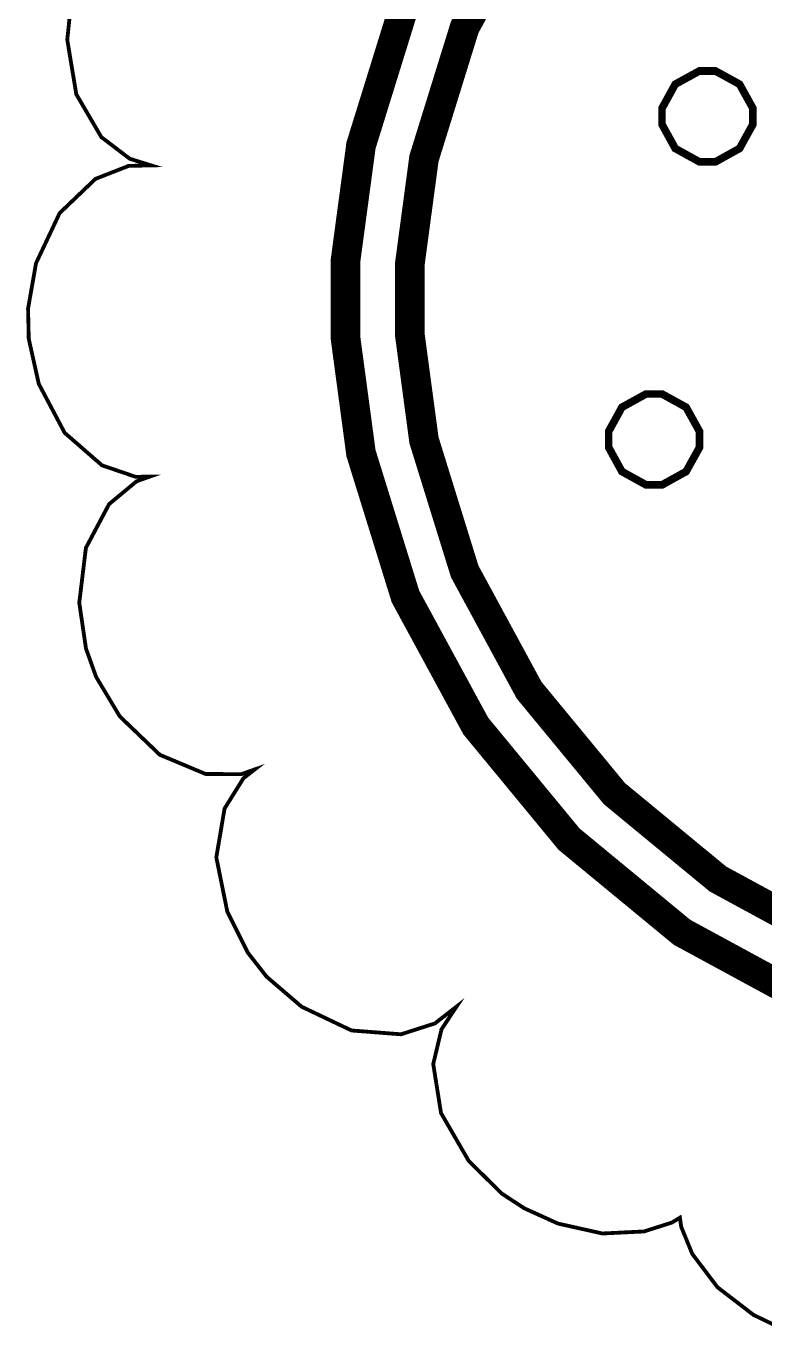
# Model space of a CAD drawing. Extents: x 0.7 to 27.4, y 1.6 to 10.2.
# Drawn here: x 2.782 to 3.297, y 5.033 to 5.943 of the extents above; entities that cross this region are included whole.
import ezdxf

# ---------------------------------------------------------------- set-up
doc = ezdxf.new("R2010")
doc.units = 0
doc.header["$MEASUREMENT"] = 0
doc.layers.add('Layer1', color=50, linetype='Continuous')

msp = doc.modelspace()

# ---------------------------------------------------------------- linework, layer by layer
at = {"color": 0}
for points, const_width in [([(3.13292, 6.02539), (3.088, 5.94265), (3.05963, 5.85124), (3.04975, 5.77761), (3.04975, 5.75304), (3.04975, 5.72851), (3.05963, 5.65489), (3.088, 5.56347), (3.13286, 5.48074), (3.19233, 5.40864), (3.26443, 5.34918), (3.34717, 5.30425)], 0.02067), ([(3.13292, 6.02539), (3.088, 5.94265), (3.05963, 5.85124), (3.04975, 5.77761), (3.04975, 5.75304), (3.04975, 5.72851), (3.05963, 5.65489), (3.088, 5.56347), (3.13286, 5.48074), (3.19233, 5.40864), (3.26443, 5.34918), (3.34717, 5.30425)], 0.02067), ([(3.13292, 6.02539), (3.088, 5.94265), (3.05963, 5.85124), (3.04975, 5.77761), (3.04975, 5.75304), (3.04975, 5.72851), (3.05963, 5.65489), (3.088, 5.56347), (3.13286, 5.48074), (3.19233, 5.40864), (3.26443, 5.34918), (3.34717, 5.30425)], 0.02067), ([(3.13292, 6.02539), (3.088, 5.94265), (3.05963, 5.85124), (3.04975, 5.77761), (3.04975, 5.75304), (3.04975, 5.72851), (3.05963, 5.65489), (3.088, 5.56347), (3.13286, 5.48074), (3.19233, 5.40864), (3.26443, 5.34918), (3.34717, 5.30425)], 0.02067), ([(3.13292, 6.02539), (3.088, 5.94265), (3.05963, 5.85124), (3.04975, 5.77761), (3.04975, 5.75304), (3.04975, 5.72851), (3.05963, 5.65489), (3.088, 5.56347), (3.13286, 5.48074), (3.19233, 5.40864), (3.26443, 5.34918), (3.34717, 5.30425)], 0.02067), ([(3.13292, 6.02539), (3.088, 5.94265), (3.05963, 5.85124), (3.04975, 5.77761), (3.04975, 5.75304), (3.04975, 5.72851), (3.05963, 5.65489), (3.088, 5.56347), (3.13286, 5.48074), (3.19233, 5.40864), (3.26443, 5.34918), (3.34717, 5.30425)], 0.02067), ([(3.13292, 6.02539), (3.088, 5.94265), (3.05963, 5.85124), (3.04975, 5.77761), (3.04975, 5.75304), (3.04975, 5.72851), (3.05963, 5.65489), (3.088, 5.56347), (3.13286, 5.48074), (3.19233, 5.40864), (3.26443, 5.34918), (3.34717, 5.30425)], 0.02067), ([(3.13292, 6.02539), (3.088, 5.94265), (3.05963, 5.85124), (3.04975, 5.77761), (3.04975, 5.75304), (3.04975, 5.72851), (3.05963, 5.65489), (3.088, 5.56347), (3.13286, 5.48074), (3.19233, 5.40864), (3.26443, 5.34918), (3.34717, 5.30425)], 0.02067), ([(3.13292, 6.02539), (3.088, 5.94265), (3.05963, 5.85124), (3.04975, 5.77761), (3.04975, 5.75304), (3.04975, 5.72851), (3.05963, 5.65489), (3.088, 5.56347), (3.13286, 5.48074), (3.19233, 5.40864), (3.26443, 5.34918), (3.34717, 5.30425)], 0.02067), ([(3.13292, 6.02533), (3.088, 5.9426), (3.05963, 5.85118), (3.04975, 5.77756), (3.04975, 5.75299), (3.04975, 5.72846), (3.05963, 5.65483), (3.088, 5.56342), (3.13286, 5.48068), (3.19233, 5.40864), (3.26443, 5.34918), (3.34717, 5.30425)], 0.02067), ([(3.13292, 6.02533), (3.088, 5.9426), (3.05963, 5.85118), (3.04975, 5.77756), (3.04975, 5.75299), (3.04975, 5.72846), (3.05963, 5.65483), (3.088, 5.56342), (3.13286, 5.48068), (3.19233, 5.40864), (3.26443, 5.34918), (3.34717, 5.30425)], 0.02067), ([(3.13292, 6.02533), (3.088, 5.9426), (3.05963, 5.85118), (3.04975, 5.77756), (3.04975, 5.75299), (3.04975, 5.72846), (3.05963, 5.65483), (3.088, 5.56342), (3.13286, 5.48068), (3.19233, 5.40864), (3.26443, 5.34918), (3.34717, 5.30425)], 0.02067), ([(3.13292, 6.02533), (3.088, 5.9426), (3.05963, 5.85118), (3.04975, 5.77756), (3.04975, 5.75299), (3.04975, 5.72846), (3.05963, 5.65483), (3.088, 5.56342), (3.13286, 5.48068), (3.19233, 5.40864), (3.26443, 5.34918), (3.34717, 5.30425)], 0.02067), ([(3.13292, 6.02533), (3.088, 5.9426), (3.05963, 5.85118), (3.04975, 5.77756), (3.04975, 5.75299), (3.04975, 5.72846), (3.05963, 5.65483), (3.088, 5.56342), (3.13286, 5.48068), (3.19233, 5.40864), (3.26443, 5.34918), (3.34717, 5.30425)], 0.02067), ([(3.13292, 6.02533), (3.088, 5.9426), (3.05963, 5.85118), (3.04975, 5.77756), (3.04975, 5.75299), (3.04975, 5.72846), (3.05963, 5.65483), (3.088, 5.56342), (3.13286, 5.48068), (3.19233, 5.40864), (3.26443, 5.34912), (3.34717, 5.30425)], 0.02067), ([(3.13292, 6.02533), (3.088, 5.9426), (3.05963, 5.85118), (3.04975, 5.77756), (3.04975, 5.75299), (3.04975, 5.72846), (3.05963, 5.65483), (3.088, 5.56342), (3.13286, 5.48068), (3.19233, 5.40858), (3.26443, 5.34912), (3.34717, 5.30419)], 0.02067), ([(3.13292, 6.02533), (3.088, 5.9426), (3.05963, 5.85118), (3.04975, 5.77756), (3.04975, 5.75299), (3.04975, 5.72846), (3.05963, 5.65483), (3.088, 5.56342), (3.13286, 5.48068), (3.19233, 5.40858), (3.26443, 5.34912), (3.34717, 5.30419)], 0.02067), ([(3.13292, 6.02533), (3.088, 5.9426), (3.05963, 5.85118), (3.04975, 5.77756), (3.04975, 5.75299), (3.04975, 5.72846), (3.05963, 5.65483), (3.088, 5.56342), (3.13286, 5.48068), (3.19233, 5.40858), (3.26443, 5.34912), (3.34717, 5.30419)], 0.02067), ([(3.13292, 6.02533), (3.088, 5.9426), (3.05963, 5.85118), (3.04975, 5.77756), (3.04975, 5.75299), (3.04975, 5.72846), (3.05963, 5.65483), (3.088, 5.56342), (3.13286, 5.48068), (3.19233, 5.40858), (3.26443, 5.34912), (3.34717, 5.30419)], 0.02067), ([(3.13292, 6.02533), (3.088, 5.9426), (3.05963, 5.85118), (3.04975, 5.77756), (3.04975, 5.75299), (3.04975, 5.72846), (3.05963, 5.65483), (3.088, 5.56342), (3.13286, 5.48068), (3.19233, 5.40858), (3.26443, 5.34912), (3.34717, 5.30419)], 0.02067), ([(3.13292, 6.02533), (3.088, 5.9426), (3.05963, 5.85118), (3.04975, 5.77756), (3.04975, 5.75299), (3.04975, 5.72846), (3.05963, 5.65483), (3.088, 5.56342), (3.13286, 5.48068), (3.19233, 5.40858), (3.26443, 5.34912), (3.34717, 5.30419)], 0.02067), ([(3.31244, 5.03424), (3.28922, 5.04542), (3.26411, 5.06472), (3.24658, 5.08789), (3.23888, 5.10672), (3.23796, 5.11317), (3.23232, 5.10975), (3.21294, 5.10357), (3.18392, 5.10215), (3.153, 5.10906), (3.12956, 5.11968), (3.1225, 5.12429), (3.1225, 5.12429), (3.12244, 5.12429), (3.12244, 5.12429), (3.11367, 5.1301), (3.09076, 5.15278), (3.0715, 5.18608), (3.06608, 5.22021), (3.07183, 5.24442), (3.07611, 5.25087), (3.07611, 5.25087), (3.07921, 5.25558), (3.08231, 5.26025), (3.08231, 5.26025), (3.08231, 5.26025), (3.07785, 5.25678), (3.0734, 5.25331), (3.0734, 5.25331), (3.06728, 5.24854), (3.04363, 5.24094), (3.00917, 5.2436), (2.97439, 5.26014), (2.94997, 5.28108), (2.94353, 5.28933), (2.93701, 5.29764), (2.92258, 5.32644), (2.91493, 5.36421), (2.92068, 5.39822), (2.93381, 5.41932), (2.93994, 5.4241), (2.93994, 5.4241), (2.94174, 5.42551), (2.94174, 5.42551), (2.94174, 5.42551), (2.93956, 5.42475), (2.93956, 5.42475), (2.93224, 5.42215), (2.90733, 5.42236), (2.87554, 5.43571), (2.84771, 5.4624), (2.83117, 5.48996), (2.82764, 5.49983), (2.82411, 5.50976), (2.81944, 5.54161), (2.82406, 5.57986), (2.84022, 5.61035), (2.85938, 5.62625), (2.86669, 5.62885), (2.86669, 5.62885), (2.86854, 5.6295), (2.86854, 5.6295), (2.86854, 5.6295), (2.8666, 5.6295), (2.8666, 5.6295), (2.85878, 5.62935), (2.83529, 5.63737), (2.80925, 5.66004), (2.79124, 5.69412), (2.78424, 5.72553), (2.78401, 5.736), (2.78375, 5.74653), (2.78933, 5.77826), (2.80578, 5.8131), (2.83074, 5.83697), (2.85389, 5.84603), (2.86171, 5.84619), (2.86171, 5.84619), (2.86957, 5.84636), (2.86957, 5.84636), (2.86957, 5.84636), (2.86578, 5.84754), (2.86203, 5.84868), (2.86203, 5.84868), (2.8546, 5.85101), (2.83479, 5.8661), (2.81739, 5.89589), (2.81108, 5.93386), (2.8144, 5.96588)], 0.00266), ([(3.04671, 5.96007), (3.01574, 5.86025), (3.00493, 5.77983), (3.00493, 5.75304), (3.00493, 5.72629), (3.01574, 5.64589), (3.04671, 5.54606), (3.09576, 5.45574), (3.16069, 5.37701), (3.23942, 5.31207), (3.32975, 5.26303)], 0.02067), ([(3.04671, 5.96007), (3.01574, 5.86025), (3.00493, 5.77983), (3.00493, 5.75304), (3.00493, 5.72629), (3.01574, 5.64589), (3.04671, 5.54606), (3.09576, 5.45574), (3.16069, 5.37701), (3.23942, 5.31207), (3.32975, 5.26303)], 0.02067), ([(3.04671, 5.96007), (3.01574, 5.86025), (3.00493, 5.77983), (3.00493, 5.75304), (3.00493, 5.72629), (3.01574, 5.64589), (3.04671, 5.54606), (3.09576, 5.45574), (3.16069, 5.37701), (3.23942, 5.31207), (3.32975, 5.26303)], 0.02067), ([(3.04671, 5.96007), (3.01574, 5.86025), (3.00493, 5.77983), (3.00493, 5.75304), (3.00493, 5.72629), (3.01574, 5.64589), (3.04671, 5.54606), (3.09576, 5.45568), (3.16069, 5.37696), (3.23942, 5.31201), (3.32975, 5.26297)], 0.02067), ([(3.04671, 5.96007), (3.01574, 5.86025), (3.00493, 5.77983), (3.00493, 5.75304), (3.00493, 5.72629), (3.01574, 5.64589), (3.04671, 5.54601), (3.09576, 5.45568), (3.16069, 5.37696), (3.23942, 5.31201), (3.32975, 5.26297)], 0.02067), ([(3.04671, 5.96007), (3.01574, 5.86025), (3.00493, 5.77983), (3.00493, 5.75304), (3.00493, 5.72629), (3.01574, 5.64589), (3.04671, 5.54601), (3.09576, 5.45568), (3.16069, 5.37696), (3.23942, 5.31201), (3.32975, 5.26297)], 0.02067), ([(3.04671, 5.96007), (3.01574, 5.86025), (3.00493, 5.77983), (3.00493, 5.75304), (3.00493, 5.72629), (3.01574, 5.64589), (3.04671, 5.54601), (3.09576, 5.45568), (3.16069, 5.37696), (3.23942, 5.31201), (3.32975, 5.26297)], 0.02067), ([(3.04671, 5.96007), (3.01574, 5.86025), (3.00493, 5.77983), (3.00493, 5.75304), (3.00493, 5.72629), (3.01574, 5.64589), (3.04671, 5.54601), (3.09576, 5.45568), (3.16069, 5.37696), (3.23942, 5.31201), (3.32975, 5.26297)], 0.02067), ([(3.04671, 5.96007), (3.01574, 5.86019), (3.00493, 5.77979), (3.00493, 5.75299), (3.00493, 5.72624), (3.01574, 5.64583), (3.04671, 5.54601), (3.09576, 5.45568), (3.16069, 5.37696), (3.23942, 5.31201), (3.32975, 5.26297)], 0.02067), ([(3.04671, 5.96007), (3.01574, 5.86019), (3.00493, 5.77979), (3.00493, 5.75299), (3.00493, 5.72624), (3.01574, 5.64583), (3.04671, 5.54601), (3.09576, 5.45568), (3.16069, 5.37696), (3.23942, 5.31201), (3.32975, 5.26297)], 0.02067), ([(3.04671, 5.96007), (3.01574, 5.86019), (3.00493, 5.77979), (3.00493, 5.75299), (3.00493, 5.72624), (3.01574, 5.64583), (3.04671, 5.54601), (3.09576, 5.45568), (3.16069, 5.37696), (3.23942, 5.31201), (3.32975, 5.26297)], 0.02067), ([(3.04671, 5.96001), (3.01574, 5.86019), (3.00493, 5.77979), (3.00493, 5.75299), (3.00493, 5.72624), (3.01574, 5.64583), (3.04671, 5.54601), (3.09576, 5.45568), (3.16069, 5.37696), (3.23942, 5.31201), (3.32975, 5.26297)], 0.02067), ([(3.04671, 5.96001), (3.01574, 5.86019), (3.00493, 5.77979), (3.00493, 5.75299), (3.00493, 5.72624), (3.01574, 5.64583), (3.04671, 5.54601), (3.09576, 5.45568), (3.16069, 5.37696), (3.23942, 5.31201), (3.32975, 5.26297)], 0.02067), ([(3.04671, 5.96001), (3.01574, 5.86019), (3.00493, 5.77979), (3.00493, 5.75299), (3.00493, 5.72624), (3.01574, 5.64583), (3.04671, 5.54601), (3.09576, 5.45568), (3.16069, 5.37696), (3.23942, 5.31201), (3.32975, 5.26297)], 0.02067), ([(3.04671, 5.96001), (3.01574, 5.86019), (3.00493, 5.77979), (3.00493, 5.75299), (3.00493, 5.72624), (3.01574, 5.64583), (3.04671, 5.54601), (3.09576, 5.45568), (3.16069, 5.37696), (3.23942, 5.31201), (3.32975, 5.26297)], 0.02067), ([(3.04671, 5.96001), (3.01574, 5.86019), (3.00493, 5.77979), (3.00493, 5.75299), (3.00493, 5.72624), (3.01574, 5.64583), (3.04671, 5.54601), (3.09576, 5.45568), (3.16069, 5.37696), (3.23942, 5.31201), (3.32975, 5.26297)], 0.02067), ([(3.04671, 5.96001), (3.01574, 5.86019), (3.00493, 5.77979), (3.00493, 5.75299), (3.00493, 5.72624), (3.01574, 5.64583), (3.04671, 5.54601), (3.09576, 5.45568), (3.16069, 5.37696), (3.23942, 5.31201), (3.32975, 5.26297)], 0.02067), ([(3.04671, 5.96001), (3.01574, 5.86019), (3.00493, 5.77979), (3.00493, 5.75299), (3.00493, 5.72624), (3.01574, 5.64583), (3.04671, 5.54601), (3.09576, 5.45568), (3.16069, 5.37696), (3.23942, 5.31201), (3.32975, 5.26297)], 0.02067), ([(3.04671, 5.96001), (3.01574, 5.86019), (3.00493, 5.77979), (3.00493, 5.75299), (3.00493, 5.72624), (3.01574, 5.64583), (3.04671, 5.54601), (3.09576, 5.45568), (3.16069, 5.37696), (3.23942, 5.31201), (3.32975, 5.26297)], 0.02067), ([(3.04671, 5.96001), (3.01574, 5.86019), (3.00493, 5.77979), (3.00493, 5.75299), (3.00493, 5.72624), (3.01574, 5.64583), (3.04671, 5.54601), (3.09576, 5.45562), (3.16069, 5.3769), (3.23942, 5.31196), (3.32975, 5.26292)], 0.02067), ([(3.04671, 5.96001), (3.01574, 5.86019), (3.00493, 5.77979), (3.00493, 5.75299), (3.00493, 5.72624), (3.01574, 5.64583), (3.04671, 5.54596), (3.09576, 5.45562), (3.16069, 5.3769), (3.23942, 5.31196), (3.32975, 5.26292)], 0.02067), ([(3.00493, 5.75304), (3.00493, 5.75299)], 0.02067), ([(3.04975, 5.75304), (3.04975, 5.75299)], 0.02067)]:
    msp.add_lwpolyline(points, dxfattribs=dict(at, const_width=const_width))
at = {"layer": 'Layer1', "color": 2, "const_width": 0.00531}
for points in [[(3.25717, 5.91217), (3.25151, 5.91217), (3.23469, 5.90294), (3.22547, 5.88618), (3.22547, 5.88053), (3.22547, 5.87494), (3.23469, 5.85818), (3.25151, 5.84885), (3.25717, 5.84885), (3.26275, 5.84885), (3.27951, 5.85818), (3.28879, 5.87494), (3.28879, 5.88053), (3.28879, 5.88618), (3.27951, 5.90294), (3.26275, 5.91217), (3.25717, 5.91217)], [(3.25717, 5.91217), (3.25151, 5.91217), (3.23469, 5.90294), (3.22547, 5.88612), (3.22547, 5.88049), (3.22547, 5.87489), (3.23469, 5.85813), (3.25151, 5.84885), (3.25717, 5.84885), (3.26275, 5.84885), (3.27951, 5.85813), (3.28879, 5.87489), (3.28879, 5.88049), (3.28879, 5.88612), (3.27951, 5.90294), (3.26275, 5.91217), (3.25717, 5.91217)], [(3.25717, 5.91217), (3.25151, 5.91217), (3.23469, 5.90294), (3.22547, 5.88612), (3.22547, 5.88049), (3.22547, 5.87489), (3.23469, 5.85813), (3.25151, 5.84885), (3.25717, 5.84885), (3.26275, 5.84885), (3.27951, 5.85813), (3.28879, 5.87489), (3.28879, 5.88049), (3.28879, 5.88612), (3.27951, 5.90294), (3.26275, 5.91217), (3.25717, 5.91217)], [(3.25717, 5.91217), (3.25151, 5.91217), (3.23469, 5.90294), (3.22547, 5.88612), (3.22547, 5.88049), (3.22547, 5.87489), (3.23469, 5.85813), (3.25151, 5.84885), (3.25717, 5.84885), (3.26275, 5.84885), (3.27951, 5.85813), (3.28879, 5.87489), (3.28879, 5.88049), (3.28879, 5.88612), (3.27951, 5.90294), (3.26275, 5.91217), (3.25717, 5.91217)], [(3.25717, 5.91217), (3.25151, 5.91217), (3.23469, 5.90294), (3.22547, 5.88612), (3.22547, 5.88049), (3.22547, 5.87489), (3.23469, 5.85813), (3.25151, 5.84885), (3.25717, 5.84885), (3.26275, 5.84885), (3.27951, 5.85813), (3.28879, 5.87489), (3.28879, 5.88049), (3.28879, 5.88612), (3.27951, 5.90294), (3.26275, 5.91217), (3.25717, 5.91217)], [(3.25717, 5.91217), (3.25151, 5.91217), (3.23469, 5.90294), (3.22547, 5.88612), (3.22547, 5.88049), (3.22547, 5.87489), (3.23469, 5.85813), (3.25151, 5.84885), (3.25717, 5.84885), (3.26275, 5.84885), (3.27951, 5.85813), (3.28879, 5.87489), (3.28879, 5.88049), (3.28879, 5.88612), (3.27951, 5.90294), (3.26275, 5.91217), (3.25717, 5.91217)], [(3.25717, 5.91217), (3.25151, 5.91217), (3.23469, 5.90294), (3.22547, 5.88612), (3.22547, 5.88049), (3.22547, 5.87489), (3.23469, 5.85813), (3.25151, 5.84885), (3.25717, 5.84885), (3.26275, 5.84885), (3.27951, 5.85813), (3.28879, 5.87489), (3.28879, 5.88049), (3.28879, 5.88612), (3.27951, 5.90294), (3.26275, 5.91217), (3.25717, 5.91217)], [(3.25717, 5.91217), (3.25151, 5.91217), (3.23469, 5.90289), (3.22547, 5.88612), (3.22547, 5.88049), (3.22547, 5.87489), (3.23469, 5.85813), (3.25151, 5.84885), (3.25717, 5.84885), (3.26275, 5.84885), (3.27951, 5.85813), (3.28879, 5.87489), (3.28879, 5.88049), (3.28879, 5.88612), (3.27951, 5.90289), (3.26275, 5.91217), (3.25717, 5.91217)], [(3.25717, 5.91217), (3.25151, 5.91217), (3.23469, 5.90289), (3.22547, 5.88612), (3.22547, 5.88049), (3.22547, 5.87489), (3.23469, 5.85813), (3.25151, 5.84885), (3.25717, 5.84885), (3.26275, 5.84885), (3.27951, 5.85813), (3.28879, 5.87489), (3.28879, 5.88049), (3.28879, 5.88612), (3.27951, 5.90289), (3.26275, 5.91217), (3.25717, 5.91217)], [(3.25717, 5.91217), (3.25151, 5.91217), (3.23469, 5.90289), (3.22547, 5.88612), (3.22547, 5.88049), (3.22547, 5.87489), (3.23469, 5.85813), (3.25151, 5.84885), (3.25717, 5.84885), (3.26275, 5.84885), (3.27951, 5.85813), (3.28879, 5.87489), (3.28879, 5.88049), (3.28879, 5.88612), (3.27951, 5.90289), (3.26275, 5.91217), (3.25717, 5.91217)], [(3.25717, 5.91217), (3.25151, 5.91217), (3.23469, 5.90289), (3.22547, 5.88612), (3.22547, 5.88049), (3.22547, 5.87489), (3.23469, 5.85813), (3.25151, 5.84885), (3.25717, 5.84885), (3.26275, 5.84885), (3.27951, 5.85813), (3.28879, 5.87489), (3.28879, 5.88049), (3.28879, 5.88612), (3.27951, 5.90289), (3.26275, 5.91217), (3.25717, 5.91217)], [(3.25717, 5.91217), (3.25151, 5.91217), (3.23469, 5.90289), (3.22547, 5.88612), (3.22547, 5.88049), (3.22547, 5.87489), (3.23469, 5.85813), (3.25151, 5.84885), (3.25717, 5.84885), (3.26275, 5.84885), (3.27951, 5.85813), (3.28879, 5.87489), (3.28879, 5.88049), (3.28879, 5.88612), (3.27951, 5.90289), (3.26275, 5.91217), (3.25717, 5.91217)], [(3.25717, 5.91217), (3.25151, 5.91217), (3.23469, 5.90289), (3.22547, 5.88612), (3.22547, 5.88049), (3.22547, 5.87489), (3.23469, 5.85813), (3.25151, 5.84885), (3.25717, 5.84885), (3.26275, 5.84885), (3.27951, 5.85813), (3.28879, 5.87489), (3.28879, 5.88049), (3.28879, 5.88612), (3.27951, 5.90289), (3.26275, 5.91217), (3.25717, 5.91217)], [(3.25717, 5.91217), (3.25151, 5.91217), (3.23469, 5.90289), (3.22547, 5.88612), (3.22547, 5.88049), (3.22547, 5.87489), (3.23469, 5.85813), (3.25151, 5.84885), (3.25717, 5.84885), (3.26275, 5.84885), (3.27951, 5.85813), (3.28879, 5.87489), (3.28879, 5.88049), (3.28879, 5.88612), (3.27951, 5.90289), (3.26275, 5.91217), (3.25717, 5.91217)], [(3.25717, 5.91217), (3.25151, 5.91217), (3.23469, 5.90289), (3.22547, 5.88612), (3.22547, 5.88049), (3.22547, 5.87489), (3.23469, 5.85813), (3.25151, 5.84885), (3.25717, 5.84885), (3.26275, 5.84885), (3.27951, 5.85813), (3.28879, 5.87489), (3.28879, 5.88049), (3.28879, 5.88612), (3.27951, 5.90289), (3.26275, 5.91217), (3.25717, 5.91217)], [(3.25717, 5.91217), (3.25151, 5.91217), (3.23469, 5.90289), (3.22547, 5.88612), (3.22547, 5.88049), (3.22547, 5.87489), (3.23469, 5.85813), (3.25151, 5.84885), (3.25717, 5.84885), (3.26275, 5.84885), (3.27951, 5.85813), (3.28879, 5.87489), (3.28879, 5.88049), (3.28879, 5.88612), (3.27951, 5.90289), (3.26275, 5.91217), (3.25717, 5.91217)], [(3.25717, 5.91217), (3.25151, 5.91217), (3.23469, 5.90289), (3.22547, 5.88612), (3.22547, 5.88049), (3.22547, 5.87489), (3.23469, 5.85813), (3.25151, 5.84885), (3.25717, 5.84885), (3.26275, 5.84885), (3.27951, 5.85813), (3.28879, 5.87489), (3.28879, 5.88049), (3.28879, 5.88612), (3.27951, 5.90289), (3.26275, 5.91217), (3.25717, 5.91217)], [(3.25717, 5.91217), (3.25151, 5.91217), (3.23469, 5.90289), (3.22547, 5.88612), (3.22547, 5.88049), (3.22547, 5.87489), (3.23469, 5.85813), (3.25151, 5.84885), (3.25717, 5.84885), (3.26275, 5.84885), (3.27951, 5.85813), (3.28879, 5.87489), (3.28879, 5.88049), (3.28879, 5.88612), (3.27951, 5.90289), (3.26275, 5.91217), (3.25717, 5.91217)], [(3.25717, 5.91217), (3.25151, 5.91217), (3.23469, 5.90289), (3.22547, 5.88612), (3.22547, 5.88049), (3.22547, 5.87489), (3.23469, 5.85813), (3.25151, 5.84885), (3.25717, 5.84885), (3.26275, 5.84885), (3.27951, 5.85813), (3.28879, 5.87489), (3.28879, 5.88049), (3.28879, 5.88612), (3.27951, 5.90289), (3.26275, 5.91217), (3.25717, 5.91217)], [(3.25717, 5.91211), (3.25151, 5.91211), (3.23469, 5.90289), (3.22547, 5.88612), (3.22547, 5.88049), (3.22547, 5.87489), (3.23469, 5.85813), (3.25151, 5.84885), (3.25717, 5.84885), (3.26275, 5.84885), (3.27951, 5.85813), (3.28879, 5.87489), (3.28879, 5.88049), (3.28879, 5.88612), (3.27951, 5.90289), (3.26275, 5.91211), (3.25717, 5.91211)], [(3.25717, 5.91211), (3.25151, 5.91211), (3.23469, 5.90289), (3.22547, 5.88612), (3.22547, 5.88049), (3.22547, 5.87489), (3.23469, 5.85813), (3.25151, 5.84885), (3.25717, 5.84885), (3.26275, 5.84885), (3.27951, 5.85813), (3.28879, 5.87489), (3.28879, 5.88049), (3.28879, 5.88612), (3.27951, 5.90289), (3.26275, 5.91211), (3.25717, 5.91211)], [(3.25717, 5.91217), (3.25717, 5.91211), (3.25717, 5.91217)], [(3.21994, 5.68707), (3.21431, 5.68707), (3.19754, 5.67785), (3.18832, 5.66108), (3.18832, 5.65543), (3.18832, 5.64985), (3.19754, 5.63308), (3.21431, 5.62381), (3.21994, 5.62381), (3.22553, 5.62381), (3.24229, 5.63308), (3.25157, 5.64985), (3.25157, 5.65543), (3.25157, 5.66108), (3.24229, 5.67785), (3.22553, 5.68707), (3.21994, 5.68707)], [(3.21994, 5.68707), (3.21431, 5.68707), (3.19754, 5.67785), (3.18832, 5.66108), (3.18832, 5.65543), (3.18832, 5.64985), (3.19754, 5.63303), (3.21431, 5.62375), (3.21994, 5.62375), (3.22553, 5.62375), (3.24229, 5.63303), (3.25157, 5.64985), (3.25157, 5.65543), (3.25157, 5.66108), (3.24229, 5.67785), (3.22553, 5.68707), (3.21994, 5.68707)], [(3.21994, 5.68707), (3.21431, 5.68707), (3.19754, 5.67785), (3.18832, 5.66108), (3.18832, 5.65543), (3.18832, 5.64985), (3.19754, 5.63303), (3.21431, 5.62375), (3.21994, 5.62375), (3.22553, 5.62375), (3.24229, 5.63303), (3.25157, 5.64985), (3.25157, 5.65543), (3.25157, 5.66108), (3.24229, 5.67785), (3.22553, 5.68707), (3.21994, 5.68707)], [(3.21994, 5.68707), (3.21431, 5.68707), (3.19754, 5.67785), (3.18832, 5.66108), (3.18832, 5.65543), (3.18832, 5.64985), (3.19754, 5.63303), (3.21431, 5.62375), (3.21994, 5.62375), (3.22553, 5.62375), (3.24229, 5.63303), (3.25157, 5.64985), (3.25157, 5.65543), (3.25157, 5.66108), (3.24229, 5.67785), (3.22553, 5.68707), (3.21994, 5.68707)], [(3.21994, 5.68707), (3.21431, 5.68707), (3.19754, 5.67785), (3.18832, 5.66108), (3.18832, 5.65543), (3.18832, 5.64985), (3.19754, 5.63303), (3.21431, 5.62375), (3.21994, 5.62375), (3.22553, 5.62375), (3.24229, 5.63303), (3.25157, 5.64985), (3.25157, 5.65543), (3.25157, 5.66108), (3.24229, 5.67785), (3.22553, 5.68707), (3.21994, 5.68707)], [(3.21994, 5.68707), (3.21431, 5.68707), (3.19754, 5.67785), (3.18832, 5.66108), (3.18832, 5.65543), (3.18832, 5.64985), (3.19754, 5.63303), (3.21431, 5.62375), (3.21994, 5.62375), (3.22553, 5.62375), (3.24229, 5.63303), (3.25157, 5.64985), (3.25157, 5.65543), (3.25157, 5.66108), (3.24229, 5.67785), (3.22553, 5.68707), (3.21994, 5.68707)], [(3.21994, 5.68707), (3.21431, 5.68707), (3.19754, 5.67785), (3.18832, 5.66108), (3.18832, 5.65543), (3.18832, 5.64985), (3.19754, 5.63303), (3.21431, 5.62375), (3.21994, 5.62375), (3.22553, 5.62375), (3.24229, 5.63303), (3.25157, 5.64985), (3.25157, 5.65543), (3.25157, 5.66108), (3.24229, 5.67785), (3.22553, 5.68707), (3.21994, 5.68707)], [(3.21994, 5.68707), (3.21431, 5.68707), (3.19754, 5.67785), (3.18832, 5.66108), (3.18832, 5.65543), (3.18832, 5.64985), (3.19754, 5.63303), (3.21431, 5.62375), (3.21994, 5.62375), (3.22553, 5.62375), (3.24229, 5.63303), (3.25157, 5.64985), (3.25157, 5.65543), (3.25157, 5.66108), (3.24229, 5.67785), (3.22553, 5.68707), (3.21994, 5.68707)], [(3.21994, 5.68707), (3.21431, 5.68707), (3.19754, 5.67785), (3.18832, 5.66108), (3.18832, 5.65543), (3.18832, 5.64985), (3.19754, 5.63303), (3.21431, 5.62375), (3.21994, 5.62375), (3.22553, 5.62375), (3.24229, 5.63303), (3.25157, 5.64985), (3.25157, 5.65543), (3.25157, 5.66108), (3.24229, 5.67785), (3.22553, 5.68707), (3.21994, 5.68707)], [(3.21994, 5.68707), (3.21431, 5.68707), (3.19754, 5.67785), (3.18832, 5.66103), (3.18832, 5.65539), (3.18832, 5.64979), (3.19754, 5.63303), (3.21431, 5.62375), (3.21994, 5.62375), (3.22553, 5.62375), (3.24229, 5.63303), (3.25157, 5.64979), (3.25157, 5.65539), (3.25157, 5.66103), (3.24229, 5.67785), (3.22553, 5.68707), (3.21994, 5.68707)], [(3.21994, 5.68707), (3.21431, 5.68707), (3.19754, 5.67785), (3.18832, 5.66103), (3.18832, 5.65539), (3.18832, 5.64979), (3.19754, 5.63303), (3.21431, 5.62375), (3.21994, 5.62375), (3.22553, 5.62375), (3.24229, 5.63303), (3.25157, 5.64979), (3.25157, 5.65539), (3.25157, 5.66103), (3.24229, 5.67785), (3.22553, 5.68707), (3.21994, 5.68707)], [(3.21994, 5.68707), (3.21431, 5.68707), (3.19754, 5.67785), (3.18832, 5.66103), (3.18832, 5.65539), (3.18832, 5.64979), (3.19754, 5.63303), (3.21431, 5.62375), (3.21994, 5.62375), (3.22553, 5.62375), (3.24229, 5.63303), (3.25157, 5.64979), (3.25157, 5.65539), (3.25157, 5.66103), (3.24229, 5.67785), (3.22553, 5.68707), (3.21994, 5.68707)], [(3.21994, 5.68707), (3.21431, 5.68707), (3.19754, 5.67785), (3.18832, 5.66103), (3.18832, 5.65539), (3.18832, 5.64979), (3.19754, 5.63303), (3.21431, 5.62375), (3.21994, 5.62375), (3.22553, 5.62375), (3.24229, 5.63303), (3.25157, 5.64979), (3.25157, 5.65539), (3.25157, 5.66103), (3.24229, 5.67785), (3.22553, 5.68707), (3.21994, 5.68707)], [(3.21994, 5.68707), (3.21431, 5.68707), (3.19754, 5.67785), (3.18832, 5.66103), (3.18832, 5.65539), (3.18832, 5.64979), (3.19754, 5.63303), (3.21431, 5.62375), (3.21994, 5.62375), (3.22553, 5.62375), (3.24229, 5.63303), (3.25157, 5.64979), (3.25157, 5.65539), (3.25157, 5.66103), (3.24229, 5.67785), (3.22553, 5.68707), (3.21994, 5.68707)], [(3.21994, 5.68707), (3.21431, 5.68707), (3.19754, 5.67785), (3.18832, 5.66103), (3.18832, 5.65539), (3.18832, 5.64979), (3.19754, 5.63303), (3.21431, 5.62375), (3.21994, 5.62375), (3.22553, 5.62375), (3.24229, 5.63303), (3.25157, 5.64979), (3.25157, 5.65539), (3.25157, 5.66103), (3.24229, 5.67785), (3.22553, 5.68707), (3.21994, 5.68707)], [(3.21994, 5.68707), (3.21431, 5.68707), (3.19754, 5.67785), (3.18832, 5.66103), (3.18832, 5.65539), (3.18832, 5.64979), (3.19754, 5.63303), (3.21431, 5.62375), (3.21994, 5.62375), (3.22553, 5.62375), (3.24229, 5.63303), (3.25157, 5.64979), (3.25157, 5.65539), (3.25157, 5.66103), (3.24229, 5.67785), (3.22553, 5.68707), (3.21994, 5.68707)], [(3.21994, 5.68707), (3.21431, 5.68707), (3.19754, 5.67785), (3.18832, 5.66103), (3.18832, 5.65539), (3.18832, 5.64979), (3.19754, 5.63303), (3.21431, 5.62375), (3.21994, 5.62375), (3.22553, 5.62375), (3.24229, 5.63303), (3.25157, 5.64979), (3.25157, 5.65539), (3.25157, 5.66103), (3.24229, 5.67785), (3.22553, 5.68707), (3.21994, 5.68707)], [(3.21994, 5.68707), (3.21431, 5.68707), (3.19754, 5.67779), (3.18832, 5.66103), (3.18832, 5.65539), (3.18832, 5.64979), (3.19754, 5.63303), (3.21431, 5.62375), (3.21994, 5.62375), (3.22553, 5.62375), (3.24229, 5.63303), (3.25157, 5.64979), (3.25157, 5.65539), (3.25157, 5.66103), (3.24229, 5.67779), (3.22553, 5.68707), (3.21994, 5.68707)], [(3.21994, 5.68707), (3.21431, 5.68707), (3.19754, 5.67779), (3.18832, 5.66103), (3.18832, 5.65539), (3.18832, 5.64979), (3.19754, 5.63303), (3.21431, 5.62375), (3.21994, 5.62375), (3.22553, 5.62375), (3.24229, 5.63303), (3.25157, 5.64979), (3.25157, 5.65539), (3.25157, 5.66103), (3.24229, 5.67779), (3.22553, 5.68707), (3.21994, 5.68707)], [(3.21994, 5.68707), (3.21431, 5.68707), (3.19754, 5.67779), (3.18832, 5.66103), (3.18832, 5.65539), (3.18832, 5.64979), (3.19754, 5.63303), (3.21431, 5.62375), (3.21994, 5.62375), (3.22553, 5.62375), (3.24229, 5.63303), (3.25157, 5.64979), (3.25157, 5.65539), (3.25157, 5.66103), (3.24229, 5.67779), (3.22553, 5.68707), (3.21994, 5.68707)], [(3.21994, 5.68707), (3.21431, 5.68707), (3.19754, 5.67779), (3.18832, 5.66103), (3.18832, 5.65539), (3.18832, 5.64979), (3.19754, 5.63303), (3.21431, 5.62375), (3.21994, 5.62375), (3.22553, 5.62375), (3.24229, 5.63303), (3.25157, 5.64979), (3.25157, 5.65539), (3.25157, 5.66103), (3.24229, 5.67779), (3.22553, 5.68707), (3.21994, 5.68707)]]:
    msp.add_lwpolyline(points, close=True, dxfattribs=at)
for points in [[(3.22547, 5.88053), (3.22547, 5.88049)], [(3.28879, 5.88053), (3.28879, 5.88049)], [(3.18832, 5.65543), (3.18832, 5.65539)], [(3.25157, 5.65543), (3.25157, 5.65539)]]:
    msp.add_lwpolyline(points, dxfattribs=at)

doc.saveas('drawing.dxf')
